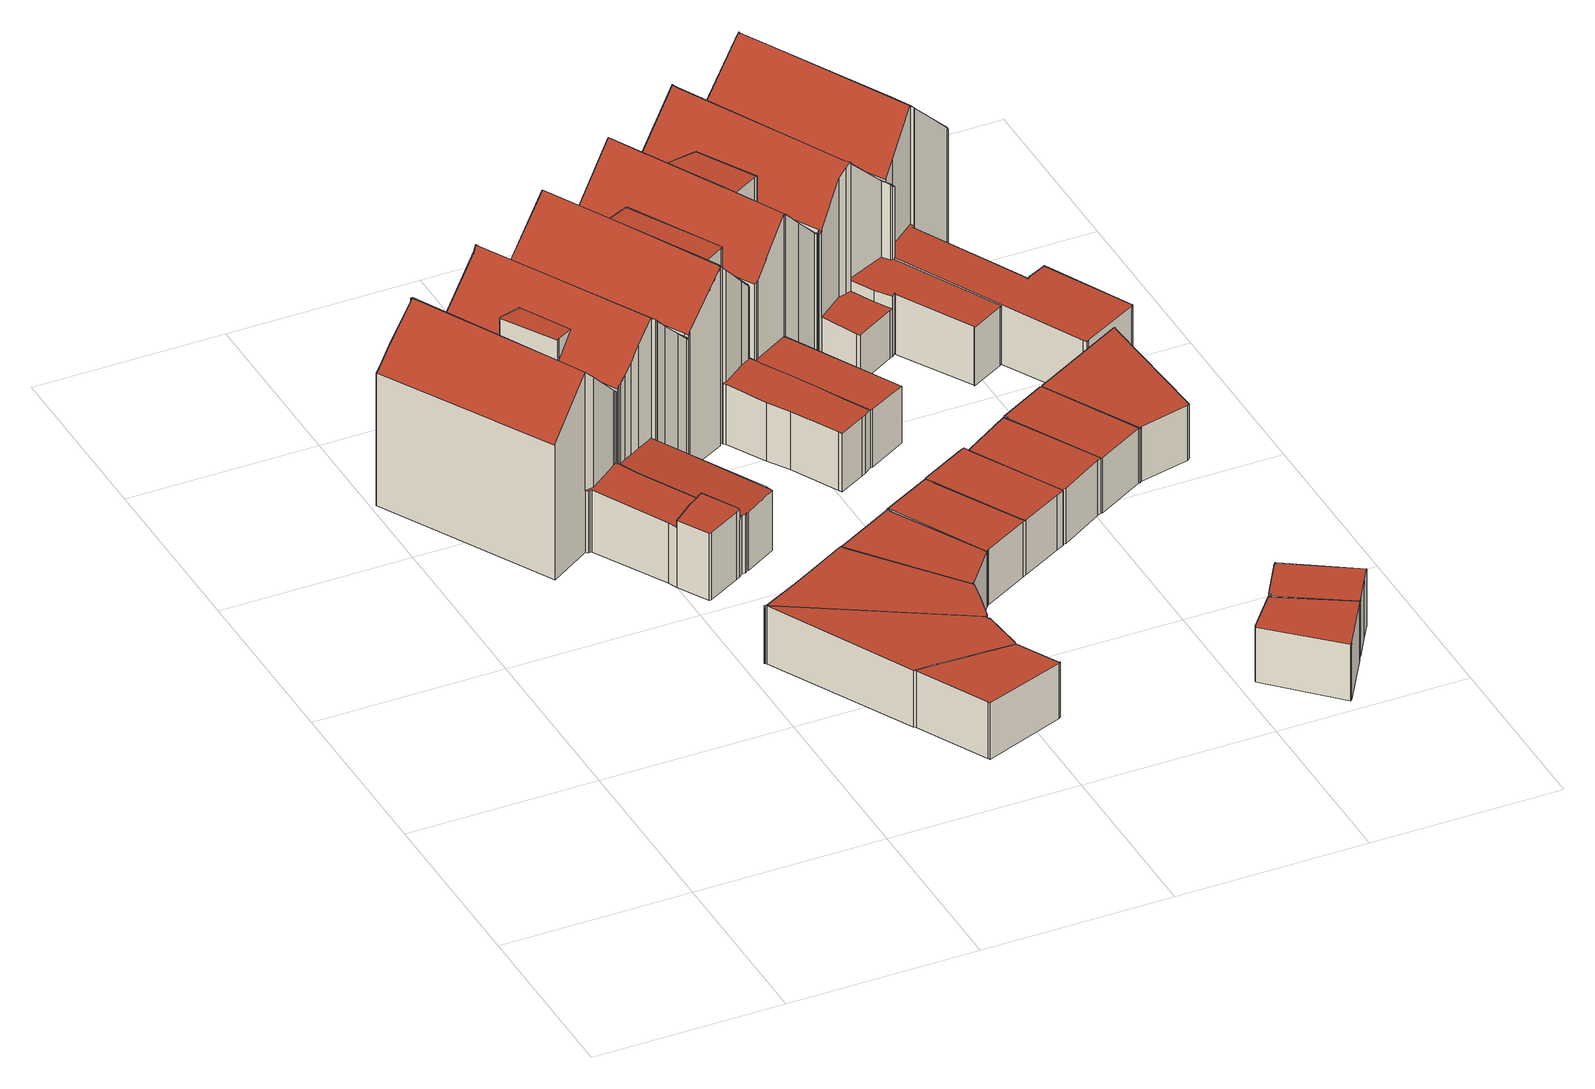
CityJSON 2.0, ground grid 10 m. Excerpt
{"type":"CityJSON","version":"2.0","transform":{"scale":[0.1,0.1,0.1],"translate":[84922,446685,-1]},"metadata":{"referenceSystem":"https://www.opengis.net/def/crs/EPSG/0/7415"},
"CityObjects":{
"building1":{"type":"Building","attributes":{"dak_type":"slanted","data_area":65.31,"data_coverage":0.922,"geconstateerd":false,"gid":18957135,"h_dak_50p":8.48,"h_dak_70p":9.11,"h_dak_max":10.14,"h_dak_min":3.15,"h_maaiveld":-0.09,"kas_warenhuis":false,"lod11_replace":false,"ondergronds_type":"above ground","oorspronkelijkbouwjaar":1916,"pw_actueel":"yes","pw_bron":"ahn3","reconstructie_methode":"tudelft3d-geoflow","reconstruction_skipped":false,"rmse_lod12":2.58,"rmse_lod13":0.845,"rmse_lod22":0.234,"rn":1,"status":"Pand in gebruik","t_run":168.91,"val3dity_codes_lod12":"[]","val3dity_codes_lod13":"[]","val3dity_codes_lod22":"[]"},"children":["building1-1"]},
"building1-1":{"type":"BuildingPart","parents":["building1"],"geometry":[{"type":"Solid","lod":"2.2","boundaries":[[[[0,1,2,3,4,5,6,7,8,9,10,11,12,13,14,15,16,17,18,19,20,21,22]],[[23,0,22,24]],[[25,8,7,26]],[[27,17,16,28]],[[29,21,20,30]],[[31,13,12,32]],[[33,15,14,34]],[[26,7,35]],[[36,6,5,37]],[[37,5,4,38]],[[24,22,21,29]],[[34,14,13,31]],[[39,36,40,41]],[[42,18,17,27]],[[43,28,16,15,33]],[[30,20,19,44]],[[45,9,8,25]],[[35,7,6,36,39]],[[46,11,10,47]],[[32,12,11,46]],[[38,4,3,48]],[[49,50,51,52]],[[53,54,55,56]],[[56,55,28,43]],[[44,19,18,42,57]],[[58,59,60,61]],[[57,42,62,63]],[[63,62,59,58]],[[41,40,54,53]],[[61,60,50,49]],[[48,3,2,64]],[[64,2,1,51]],[[52,51,1,0,23]],[[47,10,9,45]],[[47,45,25,26,35,39,46]],[[56,43,33,34,31,32,46,39,41,53]],[[57,63,58,61,49,52,23,24,29,30,44]],[[48,64,51,50,60,59,62,42,27,28,55,54,40,36,37,38]]]],"semantics":{"surfaces":[{"type":"GroundSurface"},{"type":"WallSurface","on_footprint_edge":true},{"type":"WallSurface","on_footprint_edge":false},{"type":"RoofSurface"}],"values":[[0,1,1,1,1,1,1,1,1,1,1,1,2,1,1,1,1,1,1,1,1,2,2,2,1,2,2,2,2,2,1,1,1,1,3,3,3,3]]}}]},
"building2":{"type":"Building","attributes":{"dak_type":"slanted","data_area":64.58,"data_coverage":0.895,"geconstateerd":false,"gid":11190409,"h_dak_50p":8.73,"h_dak_70p":9.2,"h_dak_max":10.21,"h_dak_min":3.21,"h_maaiveld":-0.117,"kas_warenhuis":false,"lod11_replace":false,"ondergronds_type":"above ground","oorspronkelijkbouwjaar":1916,"pw_actueel":"yes","pw_bron":"ahn3","reconstructie_methode":"tudelft3d-geoflow","reconstruction_skipped":false,"rmse_lod12":2.62,"rmse_lod13":0.764,"rmse_lod22":0.153,"rn":1,"status":"Pand in gebruik","t_run":117.61,"val3dity_codes_lod12":"[]","val3dity_codes_lod13":"[]","val3dity_codes_lod22":"[]"},"children":["building2-1"]},
"building2-1":{"type":"BuildingPart","parents":["building2"],"geometry":[{"type":"Solid","lod":"2.2","boundaries":[[[[65,66,67,68,69,70,71,72,73,20,74,75,76,77,78,79,80,81,82,14,83,84,85,86,87,88,89,90,91,92]],[[93,88,87,94]],[[95,89,88,93]],[[96,83,14,34]],[[97,74,20,98]],[[99,75,74,97]],[[100,101,102]],[[103,85,84,104]],[[34,14,82,105]],[[105,82,81,106]],[[107,108,109,110]],[[104,84,83,96]],[[94,87,86,111]],[[112,68,67,113]],[[114,69,68,112]],[[115,70,69,114]],[[116,73,72,117]],[[118,76,75,99]],[[110,109,119,120]],[[121,122,108,107]],[[120,119,123,124]],[[125,80,79,122,121]],[[126,78,77,127]],[[128,125,129,130]],[[124,123,131,132]],[[132,131,133,134]],[[135,92,91,136]],[[134,133,113,137]],[[138,65,92,135]],[[122,79,78,126]],[[139,66,65,138]],[[130,129,140]],[[101,100,106,141]],[[141,106,81,80,125,128]],[[137,113,67,66,139]],[[111,86,85,103]],[[142,90,89,95]],[[98,20,73,116]],[[117,72,71,143]],[[143,71,70,115]],[[127,77,76,118]],[[136,91,90,142]],[[127,118,99,97,98,116,117,143,115,114,112,113,133,131,123,119,109,108,122,126]],[[141,128,130,140,102,101]],[[137,139,138,135,136,142,95,93,94,111,103,144,134]],[[121,107,110,120,124,132,134,144,103,104,96,34,105,106,100,102,140,129,125]]]],"semantics":{"surfaces":[{"type":"GroundSurface"},{"type":"WallSurface","on_footprint_edge":true},{"type":"WallSurface","on_footprint_edge":false},{"type":"RoofSurface"}],"values":[[0,1,1,1,1,1,2,1,1,1,2,1,1,1,1,1,1,1,2,2,2,1,1,2,2,2,1,2,1,1,1,2,2,1,1,1,1,1,1,1,1,1,3,3,3,3]]}}]},
"building3":{"type":"Building","attributes":{"dak_type":"horizontal","data_area":28.18,"data_coverage":0.91,"geconstateerd":false,"gid":18958625,"h_dak_50p":2.79,"h_dak_70p":2.81,"h_dak_max":3.06,"h_dak_min":2.66,"h_maaiveld":-0.385,"kas_warenhuis":false,"lod11_replace":false,"ondergronds_type":"above ground","oorspronkelijkbouwjaar":1930,"pw_actueel":"yes","pw_bron":"ahn3","reconstructie_methode":"tudelft3d-geoflow","reconstruction_skipped":false,"rmse_lod12":0.0636,"rmse_lod13":0.0701,"rmse_lod22":0.0428,"rn":1,"status":"Pand in gebruik","t_run":50.45,"val3dity_codes_lod12":"[]","val3dity_codes_lod13":"[]","val3dity_codes_lod22":"[]"},"children":["building3-1"]},
"building3-1":{"type":"BuildingPart","parents":["building3"],"geometry":[{"type":"Solid","lod":"2.2","boundaries":[[[[145,146,147,148,149,150,151,152,153,154,155,156]],[[157,148,147,158]],[[158,147,146,159]],[[160,152,151,161]],[[162,154,153,163]],[[164,155,154,162]],[[165,150,149,166]],[[166,149,148,157]],[[163,153,152,160]],[[161,151,150,165]],[[167,156,155,164]],[[168,145,156,167]],[[159,146,145,168]],[[168,167,164,162,163,160,161,165,166,157,158,159]]]],"semantics":{"surfaces":[{"type":"GroundSurface"},{"type":"WallSurface","on_footprint_edge":true},{"type":"RoofSurface"}],"values":[[0,1,1,1,1,1,1,1,1,1,1,1,1,2]]}}]},
"building4":{"type":"Building","attributes":{"dak_type":"horizontal","data_area":15.05,"data_coverage":0.911,"geconstateerd":false,"gid":18958624,"h_dak_50p":2.74,"h_dak_70p":2.77,"h_dak_max":2.87,"h_dak_min":2.65,"h_maaiveld":-0.388,"kas_warenhuis":false,"lod11_replace":false,"ondergronds_type":"above ground","oorspronkelijkbouwjaar":1930,"pw_actueel":"yes","pw_bron":"ahn3","reconstructie_methode":"tudelft3d-geoflow","reconstruction_skipped":false,"rmse_lod12":0.0488,"rmse_lod13":0.0514,"rmse_lod22":0.0177,"rn":1,"status":"Pand in gebruik","t_run":37.63,"val3dity_codes_lod12":"[]","val3dity_codes_lod13":"[]","val3dity_codes_lod22":"[]"},"children":["building4-1"]},
"building4-1":{"type":"BuildingPart","parents":["building4"],"geometry":[{"type":"Solid","lod":"2.2","boundaries":[[[[169,170,171,172,173,174,151,175,148,147]],[[176,171,170,177]],[[161,151,174,178]],[[179,175,151,161]],[[158,147,148,157]],[[180,169,147,158]],[[157,148,175,179]],[[181,172,171,176]],[[178,174,173,182]],[[182,173,172,181]],[[177,170,169,180]],[[157,179,161,178,182,181,176,177,180,158]]]],"semantics":{"surfaces":[{"type":"GroundSurface"},{"type":"WallSurface","on_footprint_edge":true},{"type":"RoofSurface"}],"values":[[0,1,1,1,1,1,1,1,1,1,1,2]]}}]},
"building5":{"type":"Building","attributes":{"dak_type":"horizontal","data_area":30.88,"data_coverage":0.929,"geconstateerd":false,"gid":18958621,"h_dak_50p":2.75,"h_dak_70p":2.77,"h_dak_max":2.97,"h_dak_min":2.59,"h_maaiveld":-0.385,"kas_warenhuis":false,"lod11_replace":false,"ondergronds_type":"above ground","oorspronkelijkbouwjaar":1930,"pw_actueel":"yes","pw_bron":"ahn3","reconstructie_methode":"tudelft3d-geoflow","reconstruction_skipped":false,"rmse_lod12":0.0424,"rmse_lod13":0.0433,"rmse_lod22":0.032,"rn":1,"status":"Pand in gebruik","t_run":50.69,"val3dity_codes_lod12":"[]","val3dity_codes_lod13":"[]","val3dity_codes_lod22":"[]"},"children":["building5-1"]},
"building5-1":{"type":"BuildingPart","parents":["building5"],"geometry":[{"type":"Solid","lod":"2.2","boundaries":[[[[155,183,154,153,184,185,186,187,188,189,190]],[[191,189,188,192]],[[193,153,154,194]],[[195,184,153,193]],[[196,185,184,195]],[[197,187,186,198]],[[198,186,185,196]],[[192,188,187,197]],[[199,183,155,164]],[[164,155,190,200]],[[200,190,189,191]],[[194,154,183,199]],[[192,197,198,196,195,193,194,199,164,200,191]]]],"semantics":{"surfaces":[{"type":"GroundSurface"},{"type":"WallSurface","on_footprint_edge":true},{"type":"RoofSurface"}],"values":[[0,1,1,1,1,1,1,1,1,1,1,1,2]]}}]},
"building6":{"type":"Building","attributes":{"dak_type":"horizontal","data_area":17.8,"data_coverage":0.906,"geconstateerd":false,"gid":17147224,"h_dak_50p":2.75,"h_dak_70p":2.77,"h_dak_max":2.99,"h_dak_min":2.69,"h_maaiveld":-0.378,"kas_warenhuis":false,"lod11_replace":false,"ondergronds_type":"above ground","oorspronkelijkbouwjaar":1930,"pw_actueel":"yes","pw_bron":"ahn3","reconstructie_methode":"tudelft3d-geoflow","reconstruction_skipped":false,"rmse_lod12":0.0387,"rmse_lod13":0.0422,"rmse_lod22":0.0306,"rn":1,"status":"Pand in gebruik","t_run":60.03,"val3dity_codes_lod12":"[]","val3dity_codes_lod13":"[]","val3dity_codes_lod22":"[]"},"children":["building6-1"]},
"building6-1":{"type":"BuildingPart","parents":["building6"],"geometry":[{"type":"Solid","lod":"2.2","boundaries":[[[[187,201,202,203,185,204,205,206,207,208,209]],[[210,209,208,211]],[[212,204,185,196]],[[196,185,203,213]],[[214,201,187,197]],[[215,202,201,214]],[[197,187,209,210]],[[216,205,204,212]],[[217,206,205,216]],[[213,203,202,215]],[[218,207,206,217]],[[211,208,207,218]],[[216,212,196,213,215,214,197,210,211,218,217]]]],"semantics":{"surfaces":[{"type":"GroundSurface"},{"type":"WallSurface","on_footprint_edge":true},{"type":"RoofSurface"}],"values":[[0,1,1,1,1,1,1,1,1,1,1,1,2]]}}]},
"building7":{"type":"Building","attributes":{"dak_type":"slanted","data_area":63.76,"data_coverage":0.914,"geconstateerd":false,"gid":11190410,"h_dak_50p":8.94,"h_dak_70p":9.2,"h_dak_max":10.23,"h_dak_min":3.28,"h_maaiveld":-0.036,"kas_warenhuis":false,"lod11_replace":false,"ondergronds_type":"above ground","oorspronkelijkbouwjaar":1988,"pw_actueel":"yes","pw_bron":"ahn3","reconstructie_methode":"tudelft3d-geoflow","reconstruction_skipped":false,"rmse_lod12":2.57,"rmse_lod13":0.774,"rmse_lod22":0.239,"rn":1,"status":"Pand in gebruik","t_run":116.67,"val3dity_codes_lod12":"[]","val3dity_codes_lod13":"[]","val3dity_codes_lod22":"[]"},"children":["building7-1"]},
"building7-1":{"type":"BuildingPart","parents":["building7"],"geometry":[{"type":"Solid","lod":"2.2","boundaries":[[[[219,220,221,222,223,224,225,226,227,228,229,230,231,232,233,234,235,236,237,238,239,240,241,242,243,244,245,246,247]],[[248,220,219,249]],[[249,219,247,250]],[[251,252,253,254]],[[255,256,257,258]],[[259,240,239,260]],[[261,244,243,262]],[[263,246,245,264]],[[265,227,226,266]],[[267,224,223,268]],[[269,230,229,270]],[[271,231,230,269]],[[268,223,222,272]],[[222,273,272]],[[273,222,221,274]],[[272,273,252,251]],[[274,221,220,248]],[[275,234,233,276]],[[277,234,275]],[[260,239,238,278]],[[276,233,232,279]],[[280,228,227,265]],[[254,253,256,255]],[[281,282,237,236,283]],[[284,285,283,286]],[[279,232,231,271]],[[250,247,246,263]],[[262,243,242,287]],[[278,238,237,282]],[[288,289,290]],[[285,284,291]],[[292,293,289,288]],[[286,283,236,235,293,292]],[[293,235,234,277]],[[264,245,244,261]],[[258,257,282,281]],[[270,229,228,280]],[[294,225,224,267]],[[266,226,225,294]],[[287,242,241,295]],[[295,241,240,259]],[[287,295,259,260,278,282,257,256,253,252,273,274,248,249,250,263,264,261,262]],[[291,284,286,292,288,290]],[[285,291,290,289,293,277,275,276,279,271,296,297,268,272,251,254,255,258,281,283]],[[266,294,267,268,297,296,271,269,270,280,265]]]],"semantics":{"surfaces":[{"type":"GroundSurface"},{"type":"WallSurface","on_footprint_edge":true},{"type":"WallSurface","on_footprint_edge":false},{"type":"RoofSurface"}],"values":[[0,1,1,2,2,1,1,1,1,1,1,1,1,1,1,2,1,1,1,1,1,1,2,1,2,1,1,1,1,2,2,2,1,1,1,2,1,1,1,1,1,3,3,3,3]]}}]},
"building8":{"type":"Building","attributes":{"dak_type":"horizontal","data_area":15.64,"data_coverage":0.905,"geconstateerd":false,"gid":18958619,"h_dak_50p":2.74,"h_dak_70p":2.76,"h_dak_max":2.82,"h_dak_min":2.68,"h_maaiveld":-0.379,"kas_warenhuis":false,"lod11_replace":false,"ondergronds_type":"above ground","oorspronkelijkbouwjaar":1930,"pw_actueel":"yes","pw_bron":"ahn3","reconstructie_methode":"tudelft3d-geoflow","reconstruction_skipped":false,"rmse_lod12":0.0303,"rmse_lod13":0.0306,"rmse_lod22":0.0172,"rn":1,"status":"Pand in gebruik","t_run":38.31,"val3dity_codes_lod12":"[]","val3dity_codes_lod13":"[]","val3dity_codes_lod22":"[]"},"children":["building8-1"]},
"building8-1":{"type":"BuildingPart","parents":["building8"],"geometry":[{"type":"Solid","lod":"2.2","boundaries":[[[[298,299,300,301,302,303,304,209,208,305,206]],[[210,209,304,306]],[[307,305,208,211]],[[217,206,305,307]],[[211,208,209,210]],[[306,304,303,308]],[[309,301,300,310]],[[311,298,206,217]],[[308,303,302,312]],[[312,302,301,309]],[[310,300,299,313]],[[313,299,298,311]],[[310,313,311,217,307,211,210,306,308,312,309]]]],"semantics":{"surfaces":[{"type":"GroundSurface"},{"type":"WallSurface","on_footprint_edge":true},{"type":"RoofSurface"}],"values":[[0,1,1,1,1,1,1,1,1,1,1,1,2]]}}]},
"building9":{"type":"Building","attributes":{"dak_type":"slanted","data_area":62.25,"data_coverage":0.888,"geconstateerd":false,"gid":18954920,"h_dak_50p":8.81,"h_dak_70p":9.23,"h_dak_max":10.14,"h_dak_min":3.1,"h_maaiveld":-0.049,"kas_warenhuis":false,"lod11_replace":false,"ondergronds_type":"above ground","oorspronkelijkbouwjaar":1916,"pw_actueel":"yes","pw_bron":"ahn3","reconstructie_methode":"tudelft3d-geoflow","reconstruction_skipped":false,"rmse_lod12":2.67,"rmse_lod13":0.708,"rmse_lod22":0.155,"rn":1,"status":"Pand in gebruik","t_run":142.48,"val3dity_codes_lod12":"[]","val3dity_codes_lod13":"[]","val3dity_codes_lod22":"[]"},"children":["building9-1"]},
"building9-1":{"type":"BuildingPart","parents":["building9"],"geometry":[{"type":"Solid","lod":"2.2","boundaries":[[[[314,315,316,317,318,319,320,321,322,323,324,325,326,327,328,242,329]],[[330,331,332]],[[333,325,324,334]],[[335,315,314,336]],[[336,314,329,337,338]],[[339,317,316,340]],[[287,242,328,341]],[[342,327,326,343]],[[344,345,343,346]],[[337,329,242,287]],[[346,343,326,325,333]],[[347,322,321,348]],[[349,323,322,347]],[[334,324,323,349]],[[350,351,352]],[[348,321,320,353]],[[354,355,345,344]],[[341,328,327,342]],[[338,337,355,354]],[[340,316,315,335]],[[356,357,358,359]],[[357,318,317,339]],[[360,361,352]],[[362,363,319,318,357,356]],[[361,360,363,362]],[[353,320,319,363]],[[359,358,332]],[[351,350,331,330]],[[348,353,363,360,352,351,346,333,334,349,347]],[[341,342,343,345,355,337,287]],[[332,358,357,339,340,330]],[[352,361,362,356,359,332,331,350]],[[338,354,344,346,351,330,340,335,336]]]],"semantics":{"surfaces":[{"type":"GroundSurface"},{"type":"WallSurface","on_footprint_edge":false},{"type":"WallSurface","on_footprint_edge":true},{"type":"RoofSurface"}],"values":[[0,1,2,2,2,2,2,2,1,2,2,2,2,2,1,2,1,2,1,2,1,2,1,2,1,2,1,1,3,3,3,3,3]]}}]},
"building10":{"type":"Building","attributes":{"dak_type":"horizontal","data_area":15.85,"data_coverage":0.92,"geconstateerd":false,"gid":18958620,"h_dak_50p":2.74,"h_dak_70p":2.77,"h_dak_max":2.87,"h_dak_min":2.56,"h_maaiveld":-0.379,"kas_warenhuis":false,"lod11_replace":false,"ondergronds_type":"above ground","oorspronkelijkbouwjaar":1930,"pw_actueel":"yes","pw_bron":"ahn3","reconstructie_methode":"tudelft3d-geoflow","reconstruction_skipped":false,"rmse_lod12":0.0439,"rmse_lod13":0.0415,"rmse_lod22":0.0265,"rn":1,"status":"Pand in gebruik","t_run":39.95,"val3dity_codes_lod12":"[]","val3dity_codes_lod13":"[]","val3dity_codes_lod22":"[]"},"children":["building10-1"]},
"building10-1":{"type":"BuildingPart","parents":["building10"],"geometry":[{"type":"Solid","lod":"2.2","boundaries":[[[[364,365,366,367,368,369,302,370,299,298]],[[311,298,299,313]],[[371,366,365,372]],[[373,368,367,374]],[[374,367,366,371]],[[375,369,368,373]],[[372,365,364,376]],[[376,364,298,311]],[[313,299,370,377]],[[377,370,302,312]],[[312,302,369,375]],[[375,373,374,371,372,376,311,313,377,312]]]],"semantics":{"surfaces":[{"type":"GroundSurface"},{"type":"WallSurface","on_footprint_edge":true},{"type":"RoofSurface"}],"values":[[0,1,1,1,1,1,1,1,1,1,1,2]]}}]},
"building11":{"type":"Building","attributes":{"dak_type":"horizontal","data_area":15.73,"data_coverage":0.95,"geconstateerd":false,"gid":18958618,"h_dak_50p":2.74,"h_dak_70p":2.76,"h_dak_max":2.86,"h_dak_min":2.66,"h_maaiveld":-0.377,"kas_warenhuis":false,"lod11_replace":false,"ondergronds_type":"above ground","oorspronkelijkbouwjaar":1930,"pw_actueel":"yes","pw_bron":"ahn3","reconstructie_methode":"tudelft3d-geoflow","reconstruction_skipped":false,"rmse_lod12":0.0392,"rmse_lod13":0.0386,"rmse_lod22":0.0238,"rn":1,"status":"Pand in gebruik","t_run":37.24,"val3dity_codes_lod12":"[]","val3dity_codes_lod13":"[]","val3dity_codes_lod22":"[]"},"children":["building11-1"]},
"building11-1":{"type":"BuildingPart","parents":["building11"],"geometry":[{"type":"Solid","lod":"2.2","boundaries":[[[[378,379,380,381,382,383,384,385,367]],[[386,384,383,387]],[[388,385,384,386]],[[374,367,385,388]],[[389,378,367,374]],[[390,379,378,389]],[[391,380,379,390]],[[392,381,380,391]],[[387,383,382,393]],[[393,382,381,392]],[[388,386,387,393,392,391,390,389,374]]]],"semantics":{"surfaces":[{"type":"GroundSurface"},{"type":"WallSurface","on_footprint_edge":true},{"type":"RoofSurface"}],"values":[[0,1,1,1,1,1,1,1,1,1,2]]}}]},
"building12":{"type":"Building","attributes":{"dak_type":"horizontal","data_area":12.84,"data_coverage":0.927,"geconstateerd":false,"gid":18958730,"h_dak_50p":2.75,"h_dak_70p":2.76,"h_dak_max":2.81,"h_dak_min":2.68,"h_maaiveld":-0.379,"kas_warenhuis":false,"lod11_replace":false,"ondergronds_type":"above ground","oorspronkelijkbouwjaar":1930,"pw_actueel":"yes","pw_bron":"ahn3","reconstructie_methode":"tudelft3d-geoflow","reconstruction_skipped":false,"rmse_lod12":0.024,"rmse_lod13":0.0254,"rmse_lod22":0.015,"rn":1,"status":"Pand in gebruik","t_run":35.88,"val3dity_codes_lod12":"[]","val3dity_codes_lod13":"[]","val3dity_codes_lod22":"[]"},"children":["building12-1"]},
"building12-1":{"type":"BuildingPart","parents":["building12"],"geometry":[{"type":"Solid","lod":"2.2","boundaries":[[[[394,395,396,397,398,399,400,401]],[[402,401,400,403]],[[404,397,396,405]],[[406,399,398,407]],[[407,398,397,404]],[[405,396,395,408]],[[403,400,399,406]],[[409,394,401,402]],[[408,395,394,409]],[[409,402,403,406,407,404,405,408]]]],"semantics":{"surfaces":[{"type":"GroundSurface"},{"type":"WallSurface","on_footprint_edge":true},{"type":"RoofSurface"}],"values":[[0,1,1,1,1,1,1,1,1,2]]}}]},
"building13":{"type":"Building","attributes":{"dak_type":"slanted","data_area":69.75,"data_coverage":0.925,"geconstateerd":false,"gid":17146356,"h_dak_50p":8.34,"h_dak_70p":9.02,"h_dak_max":10.17,"h_dak_min":2.48,"h_maaiveld":-0.096,"kas_warenhuis":false,"lod11_replace":false,"ondergronds_type":"above ground","oorspronkelijkbouwjaar":1916,"pw_actueel":"yes","pw_bron":"ahn3","reconstructie_methode":"tudelft3d-geoflow","reconstruction_skipped":false,"rmse_lod12":3.05,"rmse_lod13":0.82,"rmse_lod22":0.0588,"rn":1,"status":"Pand in gebruik","t_run":112.1,"val3dity_codes_lod12":"[]","val3dity_codes_lod13":"[]","val3dity_codes_lod22":"[]"},"children":["building13-1"]},
"building13-1":{"type":"BuildingPart","parents":["building13"],"geometry":[{"type":"Solid","lod":"2.2","boundaries":[[[[410,411,412,413,414,415,416,417,418,419,420,421,422,423,424,425,426,427,428,429]],[[430,424,423,431]],[[432,415,414,433]],[[434,426,425,435]],[[436,421,420,437]],[[438,422,421,436,439]],[[440,412,411,441]],[[442,413,412,440]],[[431,423,422,438]],[[443,444,445,446]],[[447,448,449,450]],[[435,425,424,430]],[[439,436,451,452]],[[433,414,413,442]],[[446,445,453,454]],[[454,453,417,416,455]],[[452,451,456,457]],[[457,456,444,443,458]],[[450,449,459,460]],[[458,443,448,447]],[[437,420,419,461]],[[461,419,418,462]],[[455,416,415,432]],[[462,418,417,453]],[[463,427,426,434]],[[464,428,427,463]],[[465,466,410,429,467]],[[467,429,428,464]],[[468,469,466,465]],[[460,459,469,468]],[[441,411,410,466]],[[441,466,469,459,449,448,443,446,454,455,432,433,442,440]],[[444,456,451,436,437,461,462,453,445]],[[458,447,470,471,434,435,430,431,438,439,452,457]],[[465,467,464,463,434,471,470,447,450,460,468]]]],"semantics":{"surfaces":[{"type":"GroundSurface"},{"type":"WallSurface","on_footprint_edge":true},{"type":"WallSurface","on_footprint_edge":false},{"type":"RoofSurface"}],"values":[[0,1,1,1,1,1,1,1,1,2,2,1,2,1,2,1,2,2,2,2,1,1,1,1,1,1,1,1,2,2,1,3,3,3,3]]}}]},
"building14":{"type":"Building","attributes":{"dak_type":"horizontal","data_area":10.36,"data_coverage":0.925,"geconstateerd":false,"gid":18958729,"h_dak_50p":2.78,"h_dak_70p":2.8,"h_dak_max":2.84,"h_dak_min":2.69,"h_maaiveld":-0.381,"kas_warenhuis":false,"lod11_replace":false,"ondergronds_type":"above ground","oorspronkelijkbouwjaar":1930,"pw_actueel":"yes","pw_bron":"ahn3","reconstructie_methode":"tudelft3d-geoflow","reconstruction_skipped":false,"rmse_lod12":0.0367,"rmse_lod13":0.0372,"rmse_lod22":0.0164,"rn":1,"status":"Pand in gebruik","t_run":34.16,"val3dity_codes_lod12":"[]","val3dity_codes_lod13":"[]","val3dity_codes_lod22":"[]"},"children":["building14-1"]},
"building14-1":{"type":"BuildingPart","parents":["building14"],"geometry":[{"type":"Solid","lod":"2.2","boundaries":[[[[472,473,474,400,475,476,477,478,479]],[[480,473,472,481]],[[482,474,473,480]],[[483,476,475,484]],[[403,400,474,482]],[[485,478,477,486]],[[481,472,479,487]],[[486,477,476,483]],[[484,475,400,403]],[[487,479,478,485]],[[487,485,486,483,484,403,482,480,481]]]],"semantics":{"surfaces":[{"type":"GroundSurface"},{"type":"WallSurface","on_footprint_edge":true},{"type":"RoofSurface"}],"values":[[0,1,1,1,1,1,1,1,1,1,2]]}}]},
"building15":{"type":"Building","attributes":{"dak_type":"horizontal","data_area":15.99,"data_coverage":0.93,"geconstateerd":false,"gid":18958617,"h_dak_50p":2.73,"h_dak_70p":2.74,"h_dak_max":2.86,"h_dak_min":2.67,"h_maaiveld":-0.387,"kas_warenhuis":false,"lod11_replace":false,"ondergronds_type":"above ground","oorspronkelijkbouwjaar":1930,"pw_actueel":"yes","pw_bron":"ahn3","reconstructie_methode":"tudelft3d-geoflow","reconstruction_skipped":false,"rmse_lod12":0.024,"rmse_lod13":0.0251,"rmse_lod22":0.0172,"rn":1,"status":"Pand in gebruik","t_run":39.19,"val3dity_codes_lod12":"[]","val3dity_codes_lod13":"[]","val3dity_codes_lod22":"[]"},"children":["building15-1"]},
"building15-1":{"type":"BuildingPart","parents":["building15"],"geometry":[{"type":"Solid","lod":"2.2","boundaries":[[[[488,489,490,491,492,493,494,383,382,495]],[[496,490,489,497]],[[498,488,495,499]],[[500,494,493,501]],[[499,495,382,393]],[[497,489,488,498]],[[502,491,490,496]],[[393,382,383,387]],[[387,383,494,500]],[[503,492,491,502]],[[501,493,492,503]],[[497,498,499,393,387,500,501,503,502,496]]]],"semantics":{"surfaces":[{"type":"GroundSurface"},{"type":"WallSurface","on_footprint_edge":true},{"type":"RoofSurface"}],"values":[[0,1,1,1,1,1,1,1,1,1,1,2]]}}]},
"building16":{"type":"Building","attributes":{"dak_type":"horizontal","data_area":24.34,"data_coverage":0.91,"geconstateerd":false,"gid":18958732,"h_dak_50p":2.73,"h_dak_70p":2.74,"h_dak_max":2.83,"h_dak_min":2.64,"h_maaiveld":-0.391,"kas_warenhuis":false,"lod11_replace":false,"ondergronds_type":"above ground","oorspronkelijkbouwjaar":1930,"pw_actueel":"yes","pw_bron":"ahn3","reconstructie_methode":"tudelft3d-geoflow","reconstruction_skipped":false,"rmse_lod12":0.0286,"rmse_lod13":0.0305,"rmse_lod22":0.0172,"rn":1,"status":"Pand in gebruik","t_run":43.16,"val3dity_codes_lod12":"[]","val3dity_codes_lod13":"[]","val3dity_codes_lod22":"[]"},"children":["building16-1"]},
"building16-1":{"type":"BuildingPart","parents":["building16"],"geometry":[{"type":"Solid","lod":"2.2","boundaries":[[[[504,505,506,507,508,492,509,491,510,511,512]],[[503,492,508,513]],[[514,510,491,502]],[[515,509,492,503]],[[502,491,509,515]],[[516,512,511,517]],[[518,504,512,516]],[[519,507,506,520]],[[513,508,507,519]],[[517,511,510,514]],[[521,505,504,518]],[[520,506,505,521]],[[521,518,516,517,514,502,515,503,513,519,520]]]],"semantics":{"surfaces":[{"type":"GroundSurface"},{"type":"WallSurface","on_footprint_edge":true},{"type":"RoofSurface"}],"values":[[0,1,1,1,1,1,1,1,1,1,1,1,2]]}}]},
"building17":{"type":"Building","attributes":{"dak_type":"slanted","data_area":82.34,"data_coverage":0.932,"geconstateerd":false,"gid":11568619,"h_dak_50p":8.04,"h_dak_70p":8.84,"h_dak_max":10.12,"h_dak_min":3.13,"h_maaiveld":-0.106,"kas_warenhuis":false,"lod11_replace":false,"ondergronds_type":"above ground","oorspronkelijkbouwjaar":1916,"pw_actueel":"yes","pw_bron":"ahn3","reconstructie_methode":"tudelft3d-geoflow","reconstruction_skipped":false,"rmse_lod12":3.41,"rmse_lod13":0.689,"rmse_lod22":0.0541,"rn":1,"status":"Pand in gebruik","t_run":122.57,"val3dity_codes_lod12":"[]","val3dity_codes_lod13":"[]","val3dity_codes_lod22":"[]"},"children":["building17-1"]},
"building17-1":{"type":"BuildingPart","parents":["building17"],"geometry":[{"type":"Solid","lod":"2.2","boundaries":[[[[522,428,523,524,525,526,527,528,529,530,531,532,533,534,535,536,537,538,539,540,541,542,543]],[[544,545,546,547]],[[548,528,527,549]],[[550,532,531,551]],[[552,529,528,548]],[[553,524,523,554]],[[555,525,524,553]],[[556,535,534,557]],[[558,533,532,550]],[[559,541,540,560]],[[561,526,525,555]],[[549,527,526,561]],[[562,530,529,552]],[[563,538,537,564]],[[560,540,539,565]],[[565,539,538,563]],[[564,537,536,566]],[[567,545,544]],[[557,534,533,558]],[[566,536,535,556]],[[568,542,541,559]],[[569,543,542,568]],[[545,522,543,569]],[[547,546,570,571]],[[571,570,572,573]],[[573,572,551,574]],[[574,551,531,530,562]],[[575,428,522,545,567]],[[554,523,428,575]],[[569,568,559,560,565,563,564,566,556,557,558,550,551,572,570,546,545]],[[571,573,574,562,552,548,549,561,576]],[[567,544,547,571,576,561,555,553,554,575]]]],"semantics":{"surfaces":[{"type":"GroundSurface"},{"type":"WallSurface","on_footprint_edge":false},{"type":"WallSurface","on_footprint_edge":true},{"type":"RoofSurface"}],"values":[[0,1,2,2,2,2,2,2,2,2,2,2,2,2,2,2,2,1,2,2,2,2,2,1,1,1,2,2,2,3,3,3]]}}]}
},
"vertices":[
[107,205,9],[98,221,9],[96,226,9],[75,264,9],[74,264,9],[73,264,9],[72,265,9],[50,251,9],[1,341,9],[3,342,9],[10,346,9],[26,354,9],[25,354,9],[47,366,9],[48,367,9],[49,365,9],[95,279,9],[100,268,9],[118,236,9],[128,218,9],[128,216,9],[126,215,9],[108,205,9],[107,205,47],[108,205,47],[1,341,84],[50,251,85],[100,268,44],[95,279,44],[126,215,47],[128,216,47],[47,366,86],[25,354,111],[49,365,85],[48,367,85],[50,251,86],[72,265,44],[73,264,44],[74,264,44],[72,265,111],[77,266,44],[77,266,106],[118,236,43],[95,279,84],[128,218,47],[3,342,86],[26,354,111],[10,346,94],[75,264,44],[109,230,47],[109,230,43],[98,221,43],[98,221,47],[93,278,86],[93,278,44],[94,279,44],[94,279,85],[118,236,47],[115,234,47],[115,234,43],[112,232,43],[112,232,47],[116,235,43],[116,235,47],[96,226,43],
[120,289,9],[120,288,9],[119,288,9],[149,232,9],[151,229,9],[134,219,9],[133,219,9],[132,218,9],[130,218,9],[110,250,9],[110,251,9],[109,252,9],[100,270,9],[98,272,9],[95,278,9],[79,309,9],[63,338,9],[49,364,9],[49,367,9],[69,378,9],[71,380,9],[93,392,9],[94,393,9],[95,391,9],[143,302,9],[142,302,9],[136,299,9],[127,294,9],[95,391,85],[94,393,85],[143,302,84],[49,367,86],[110,250,42],[128,216,42],[110,251,42],[64,339,87],[64,339,98],[75,342,98],[71,380,111],[69,378,109],[49,364,85],[63,338,86],[96,279,87],[96,279,43],[97,279,43],[97,279,88],[93,392,86],[149,232,44],[119,288,44],[151,229,43],[134,219,42],[130,218,42],[132,218,42],[109,252,42],[100,281,43],[100,281,91],[95,278,86],[95,278,43],[104,283,43],[104,283,95],[79,309,86],[98,272,43],[100,270,43],[79,309,99],[80,310,87],[80,310,99],[109,285,44],[109,285,102],[118,290,44],[118,290,112],[127,294,102],[136,299,92],[119,288,112],[120,289,111],[120,288,111],[89,316,98],[63,338,98],[142,302,86],[133,219,42],[71,379,111],
[201,100,6],[203,78,6],[203,76,6],[202,76,6],[162,76,6],[152,76,6],[150,76,6],[111,151,6],[110,152,6],[112,151,6],[200,102,6],[200,100,6],[202,76,37],[203,76,37],[203,78,37],[111,151,39],[150,76,38],[112,151,39],[110,152,39],[200,102,37],[152,76,38],[162,76,38],[200,100,37],[201,100,37],
[214,55,6],[215,54,6],[214,53,6],[171,37,6],[170,38,6],[151,75,6],[151,76,6],[214,53,37],[215,54,37],[151,75,38],[151,76,38],[214,55,37],[171,37,38],[170,38,38],
[198,103,6],[131,163,6],[163,181,6],[165,178,6],[206,128,6],[206,126,6],[204,116,6],[201,103,6],[204,116,37],[206,126,37],[110,152,38],[112,151,38],[131,163,38],[163,181,38],[206,128,37],[165,178,38],[198,103,37],[201,103,37],
[206,129,6],[205,129,6],[166,177,6],[164,181,6],[195,198,6],[196,199,6],[196,197,6],[222,151,6],[223,149,6],[223,149,37],[222,151,37],[164,181,38],[166,177,38],[206,129,37],[205,129,37],[195,198,38],[196,199,38],[196,197,38],
[179,294,10],[168,314,10],[167,315,10],[167,316,10],[165,315,10],[165,314,10],[144,303,10],[143,302,10],[142,304,10],[94,392,10],[94,393,10],[95,393,10],[117,405,10],[127,411,10],[139,418,10],[140,418,10],[154,391,10],[180,343,10],[187,329,10],[191,323,10],[198,310,10],[205,297,10],[213,281,10],[220,268,10],[216,265,10],[214,264,10],[200,256,10],[199,258,10],[186,283,10],[168,314,44],[179,294,43],[186,283,43],[169,316,107],[169,316,44],[181,325,44],[181,325,92],[186,328,86],[186,328,44],[186,329,44],[186,329,86],[205,297,43],[198,310,43],[214,264,43],[216,265,43],[199,258,43],[200,256,43],[142,304,87],[143,302,87],[165,314,111],[165,315,112],[95,393,86],[94,393,86],[117,405,112],[167,316,109],[167,316,44],[167,315,44],[140,418,86],[139,418,86],[140,418,85],[191,323,43],[127,411,100],[94,392,86],[187,329,84],[187,329,44],[180,343,84],[179,342,100],[179,342,86],[180,343,100],[220,268,43],[153,391,100],[153,391,86],[140,385,100],[167,334,101],[154,391,100],[154,391,85],[144,303,88],[213,281,43],[130,381,112],[158,328,112],
[222,213,6],[224,210,6],[224,209,6],[249,165,6],[250,164,6],[248,163,6],[224,150,6],[197,197,6],[224,150,37],[197,197,38],[248,163,37],[249,165,37],[224,209,38],[222,213,38],[250,164,37],[224,210,38],
[140,417,10],[142,418,10],[163,430,10],[186,443,10],[201,415,10],[218,385,10],[234,354,10],[235,354,10],[233,352,10],[232,353,10],[220,345,10],[211,340,10],[210,339,10],[242,280,10],[221,268,10],[189,327,10],[173,411,112],[173,411,103],[183,412,102],[211,340,111],[220,345,100],[142,418,87],[140,417,85],[189,327,43],[189,327,86],[186,443,85],[163,430,112],[221,268,43],[242,280,42],[210,339,43],[191,328,87],[191,328,43],[210,339,112],[233,352,86],[235,354,83],[232,353,86],[194,371,102],[194,371,112],[202,376,102],[234,354,83],[190,327,87],[190,327,43],[201,415,102],[201,415,84],[200,415,85],[200,415,102],[216,384,86],[216,384,102],[218,385,102],[218,385,84],
[223,214,6],[247,227,6],[249,228,6],[276,179,6],[276,178,6],[272,176,6],[248,167,6],[249,228,38],[247,227,38],[276,178,37],[276,179,37],[272,176,37],[223,214,38],[248,167,37],
[250,225,6],[251,226,6],[276,242,6],[282,232,6],[303,195,6],[303,194,6],[301,193,6],[278,179,6],[301,193,37],[303,194,37],[278,179,37],[250,225,38],[251,226,38],[276,242,38],[282,232,38],[303,195,37],
[343,8,6],[342,7,6],[309,40,6],[309,41,6],[325,60,6],[326,59,6],[361,37,6],[360,35,6],[360,35,38],[361,37,38],[309,41,37],[309,40,37],[326,59,37],[325,60,37],[342,7,38],[343,8,38],
[283,373,9],[312,319,9],[311,318,9],[293,308,9],[293,309,9],[271,347,9],[271,348,9],[269,346,9],[267,345,9],[246,333,9],[245,335,9],[236,353,9],[234,352,9],[233,353,9],[235,354,9],[186,444,9],[209,457,9],[231,469,9],[232,468,9],[281,377,9],[235,354,86],[233,353,84],[271,347,43],[293,309,42],[209,457,111],[186,444,85],[236,353,37],[245,335,36],[234,352,84],[236,353,86],[311,318,42],[312,319,42],[293,308,42],[257,366,43],[257,366,37],[263,354,37],[263,354,43],[256,367,110],[256,367,43],[278,377,43],[278,377,86],[250,364,37],[250,364,104],[269,346,36],[269,346,43],[271,348,43],[254,365,37],[254,365,108],[257,366,110],[281,373,43],[281,373,86],[246,333,36],[267,345,36],[231,469,85],[232,468,85],[283,373,84],[283,373,43],[281,377,84],[282,373,84],[282,373,43],[255,368,110],[209,456,111],
[375,59,6],[370,51,6],[362,38,6],[326,60,6],[327,61,6],[326,62,6],[338,81,6],[339,82,6],[370,51,38],[375,59,38],[362,38,38],[327,61,37],[326,60,37],[338,81,38],[326,62,37],[339,82,38],
[278,241,6],[277,243,6],[302,257,6],[303,257,6],[330,208,6],[329,208,6],[304,194,6],[277,241,6],[302,257,38],[277,243,38],[278,241,38],[277,241,38],[304,194,37],[329,208,37],[303,257,38],[330,208,37],
[354,283,6],[359,217,6],[359,216,6],[358,215,6],[331,209,6],[330,209,6],[304,258,6],[353,285,6],[354,286,6],[331,209,37],[304,258,38],[330,209,37],[354,286,38],[353,285,38],[354,283,38],[358,215,37],[359,216,37],[359,217,37],
[281,378,9],[233,468,9],[232,470,9],[255,482,9],[255,481,9],[277,494,9],[278,494,9],[326,405,9],[325,404,9],[302,391,9],[301,391,9],[330,336,9],[332,332,9],[333,333,9],[341,337,9],[343,338,9],[367,293,9],[366,292,9],[336,276,9],[335,275,9],[334,277,9],[282,374,9],[281,378,86],[281,378,44],[286,382,44],[286,382,92],[278,494,85],[277,494,86],[301,391,44],[302,391,44],[326,405,83],[232,470,85],[233,468,85],[255,482,111],[333,333,43],[332,332,43],[330,336,43],[335,275,42],[336,276,42],[255,481,111],[325,404,85],[367,293,42],[343,338,43],[366,292,42],[341,337,43],[281,378,85],[334,277,42],[282,374,44],[301,394,44],[301,394,111],[302,392,44],[302,392,111],[302,391,111],[232,468,84],[296,404,111]
]}
